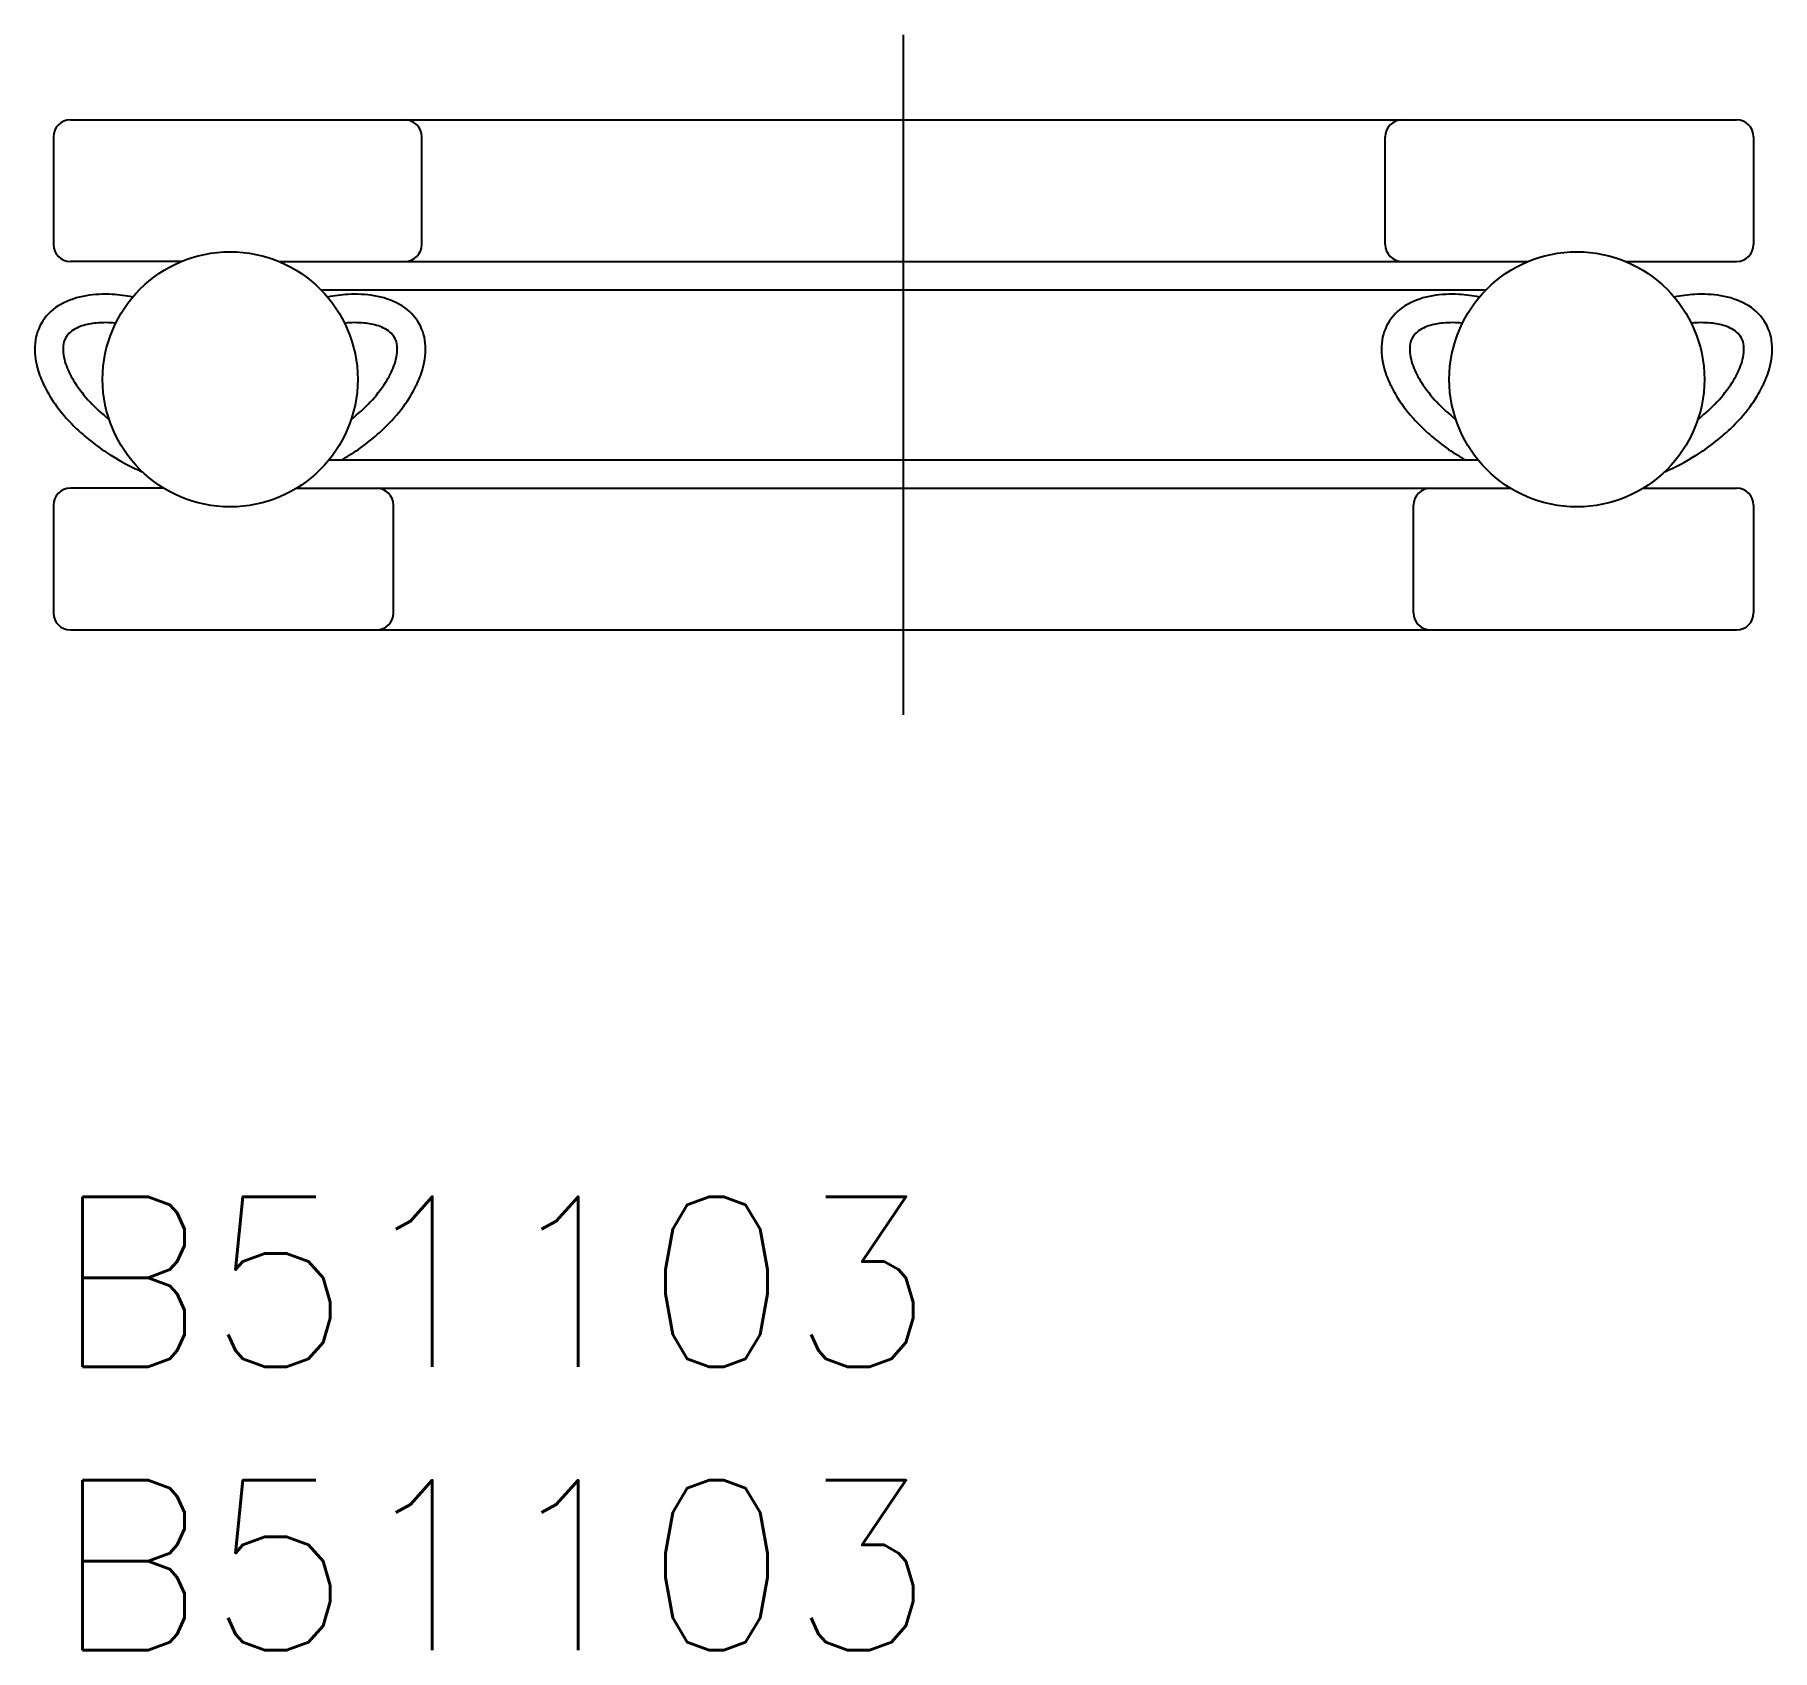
# Model space of a CAD drawing. Extents: x -0.3 to 30.3, y -8 to 20.5.
import ezdxf

# ---------------------------------------------------------------- set-up
doc = ezdxf.new("R2010")
doc.units = 0
doc.header["$LTSCALE"] = 0.5
doc.linetypes.add('CENTER', pattern=[50.8, 31.75, -6.35, 6.35, -6.35])
for name, color, linetype in [('MSM_CENTER', 1, 'CENTER'), ('MSM_CONTINUOUS', 7, 'CONTINUOUS'), ('MSM_PART_NUMBER', 7, 'CONTINUOUS')]:
    doc.layers.add(name, color=color, linetype=linetype)
doc.styles.get("Standard").update_dxf_attribs({"font": 'txt.shx', "height": 3, "bigfont": 'bigfont.shx'})

# ---------------------------------------------------------------- blocks, each defined once
blk = doc.blocks.new('*U2')
at = {"layer": 'MSM_PART_NUMBER'}
blk.add_text('B51103', height=3, dxfattribs=at).set_placement((0, -3))
blk = doc.blocks.new('*U3')
at = {"layer": 'MSM_PART_NUMBER'}
blk.add_text('B51103', height=3, dxfattribs=at).set_placement((0, -8))

msp = doc.modelspace()

# ---------------------------------------------------------------- linework, layer by layer
at = {"layer": 'MSM_CENTER'}
msp.add_line((15, 8.5), (15, 20.5), dxfattribs=at)
at = {"layer": 'MSM_CONTINUOUS'}
for p, q in [((0.3, 19), (29.7, 19)), ((0, 18.7), (0, 16.8)), ((6.5, 16.8), (6.5, 18.7)), ((23.5, 16.8), (23.5, 18.7)), ((30, 18.7), (30, 16.8)), ((2.259, 16.5), (0.3, 16.5)), ((3.979, 16.5), (26.021, 16.5)), ((27.741, 16.5), (29.7, 16.5)), ((4.722, 16), (25.278, 16)), ((4.863, 13), (25.137, 13)), ((1.947, 12.5), (0.3, 12.5)), ((4.29, 12.5), (25.71, 12.5)), ((28.053, 12.5), (29.7, 12.5)), ((0, 12.2), (0, 10.3)), ((6, 10.3), (6, 12.2)), ((24, 10.3), (24, 12.2)), ((30, 12.2), (30, 10.3)), ((0.3, 10), (29.7, 10))]:
    msp.add_line(p, q, dxfattribs=at)
for centre in [(3.119, 14.421), (26.881, 14.421)]:
    msp.add_circle(centre, 2.25, dxfattribs=at)
for centre, radius, start, end in [((0.3, 18.7), 0.3, 90, 180), ((6.2, 18.7), 0.3, 0, 90), ((23.8, 18.7), 0.3, 90, 180), ((29.7, 18.7), 0.3, 0, 90), ((0.3, 16.8), 0.3, 180, 270), ((6.2, 16.8), 0.3, 270, 0), ((23.8, 16.8), 0.3, 180, 270), ((29.7, 16.8), 0.3, 270, 0), ((0.575, 14.939), 0.919, 118.9492, 145.8327), ((0.793, 14.529), 1.383, 99.0145, 118.6244), ((0.909, 13.862), 2.06, 86.4642, 99.2731), ((0.877, 13.127), 2.796, 79.2065, 86.7424), ((5.361, 13.127), 2.796, 93.2576, 100.7935), ((5.329, 13.862), 2.06, 80.7269, 93.5358), ((5.444, 14.529), 1.383, 61.3756, 80.9855), ((5.662, 14.939), 0.919, 34.1673, 61.0508), ((24.338, 14.939), 0.919, 118.9492, 145.8327), ((24.556, 14.529), 1.383, 99.0145, 118.6244), ((24.671, 13.862), 2.06, 86.4642, 99.2731), ((24.639, 13.127), 2.796, 79.2065, 86.7424), ((29.123, 13.127), 2.796, 93.2576, 100.7935), ((29.091, 13.862), 2.06, 80.7269, 93.5358), ((29.207, 14.529), 1.383, 61.3756, 80.9855), ((29.425, 14.939), 0.919, 34.1673, 61.0508), ((0.534, 14.979), 0.862, 146.4978, 174.6902), ((0.672, 14.806), 0.582, 106.8106, 132.7878), ((0.85, 14.299), 1.119, 94.8448, 108.0373), ((0.917, 13.614), 1.807, 84.2099, 95.1115), ((5.321, 13.614), 1.807, 84.8885, 95.7901), ((5.387, 14.299), 1.119, 71.9627, 85.1552), ((5.566, 14.806), 0.582, 47.2122, 73.1894), ((5.704, 14.979), 0.862, 5.3098, 33.5022), ((24.296, 14.979), 0.862, 146.4978, 174.6902), ((24.434, 14.806), 0.582, 106.8106, 132.7878), ((24.613, 14.299), 1.119, 94.8448, 108.0373), ((24.679, 13.614), 1.807, 84.2099, 95.1115), ((29.083, 13.614), 1.807, 84.8885, 95.7901), ((29.15, 14.299), 1.119, 71.9627, 85.1552), ((29.328, 14.806), 0.582, 47.2122, 73.1894), ((29.466, 14.979), 0.862, 5.3098, 33.5022), ((0.883, 14.953), 1.212, 174.9588, 196.4624), ((0.538, 14.975), 0.367, 135.3593, 179.9698), ((5.7, 14.975), 0.367, 0.0302, 44.6407), ((5.355, 14.953), 1.212, 343.5376, 5.0412), ((24.645, 14.953), 1.212, 174.9588, 196.4624), ((24.3, 14.975), 0.367, 135.3593, 179.9698), ((29.462, 14.975), 0.367, 0.0302, 44.6407), ((29.117, 14.953), 1.212, 343.5376, 5.0412), ((1.031, 14.97), 0.86, 179.6747, 201.347), ((5.207, 14.97), 0.86, 338.653, 0.3253), ((24.793, 14.97), 0.86, 179.6747, 201.347), ((28.969, 14.97), 0.86, 338.653, 0.3253), ((1.443, 15.1), 1.791, 195.8987, 206.0201), ((1.68, 15.21), 1.552, 200.8771, 213.0326), ((4.558, 15.21), 1.552, 326.9674, 339.1229), ((4.795, 15.1), 1.791, 333.9799, 344.1013), ((25.205, 15.1), 1.791, 195.8987, 206.0201), ((25.442, 15.21), 1.552, 200.8771, 213.0326), ((28.32, 15.21), 1.552, 326.9674, 339.1229), ((28.557, 15.1), 1.791, 333.9799, 344.1013), ((1.938, 15.348), 2.344, 206.1649, 216.8437), ((2.316, 15.601), 2.298, 212.5682, 223.4358), ((3.922, 15.601), 2.298, 316.5642, 327.4318), ((4.3, 15.348), 2.344, 323.1563, 333.8351), ((25.7, 15.348), 2.344, 206.1649, 216.8437), ((26.078, 15.601), 2.298, 212.5682, 223.4358), ((27.684, 15.601), 2.298, 316.5642, 327.4318), ((28.062, 15.348), 2.344, 323.1563, 333.8351), ((2.546, 15.797), 3.101, 216.7449, 226.4679), ((2.905, 16.156), 3.108, 223.3834, 231.7828), ((3.332, 16.156), 3.108, 308.2172, 316.6166), ((3.691, 15.797), 3.101, 313.5321, 323.2551), ((26.309, 15.797), 3.101, 216.7449, 226.4679), ((26.668, 16.156), 3.108, 223.3834, 231.7828), ((27.095, 16.156), 3.108, 308.2172, 316.6166), ((27.454, 15.797), 3.101, 313.5321, 323.2551), ((3.07, 16.355), 3.866, 226.5347, 237.8991), ((3.168, 16.355), 3.866, 302.1009, 313.4653), ((26.832, 16.355), 3.866, 226.5347, 237.8991), ((26.93, 16.355), 3.866, 302.1009, 313.4653), ((3.088, 16.368), 3.886, 237.7676, 246.9593), ((3.149, 16.368), 3.886, 299.9416, 302.2324), ((26.851, 16.368), 3.886, 237.7676, 240.0584), ((26.912, 16.368), 3.886, 293.0407, 302.2324), ((0.3, 12.2), 0.3, 90, 180), ((5.7, 12.2), 0.3, 360, 90), ((24.3, 12.2), 0.3, 90, 180), ((29.7, 12.2), 0.3, 360, 90), ((0.3, 10.3), 0.3, 180, 270), ((5.7, 10.3), 0.3, 270, 0), ((24.3, 10.3), 0.3, 180, 270), ((29.7, 10.3), 0.3, 270, 0)]:
    msp.add_arc(centre, radius, start, end, dxfattribs=at)

# ---------------------------------------------------------------- block references
for name in ['*U2', '*U3']:
    msp.add_blockref(name, (0, 0), dxfattribs=at)

doc.saveas('drawing.dxf')
